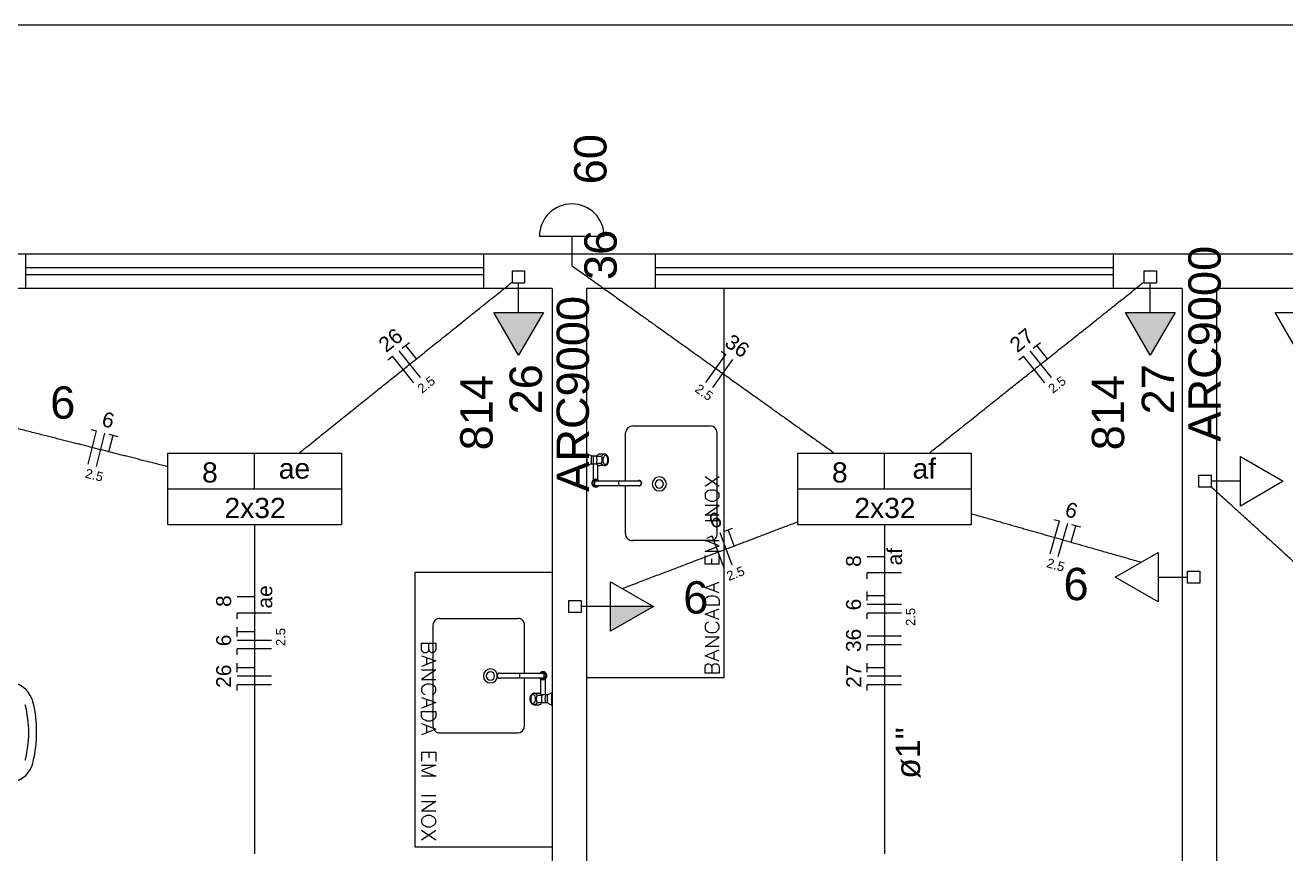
# Model space of a CAD drawing. Header units: millimetres. Extents: x -130 to 1399, y -90 to 1288.
# Drawn here: x 1137.72 to 1143.22, y 1252.4 to 1256.02 of the extents above; entities that cross this region are included whole.
import ezdxf

# ---------------------------------------------------------------- set-up
doc = ezdxf.new("R2010")
doc.units = ezdxf.units.MM
doc.header["$LTSCALE"] = 0.01
for name, color, linetype, lineweight in [('Arquitetura', 134, 'Continuous', 5), ('EL-Condutos', 3, 'Continuous', 13), ('EL-Fios', 9, 'Continuous', 25), ('EL-Textos condutos', 7, 'Continuous', 20), ('EL-Textos fios', 7, 'Continuous', 20), ('EL-Textos pontos', 5, 'Continuous', 20), ('P-SIMBOL', 5, 'Continuous', 5)]:
    doc.layers.add(name, color=color, linetype=linetype, lineweight=lineweight)
doc.styles.add('ARIAL', font='arial.ttf')

msp = doc.modelspace()

# ---------------------------------------------------------------- hatches: boundary and pattern name
at = {"layer": 'P-SIMBOL', "linetype": 'Continuous'}
for points in [[(1139.7666, 1254.7667), (1139.8749, 1254.5792), (1139.9831, 1254.7667)], [(1142.5245, 1254.7667), (1142.6328, 1254.5792), (1142.741, 1254.7667)], [(1140.276, 1253.4822), (1140.4635, 1253.4822), (1140.276, 1253.3739)]]:
    msp.add_hatch(color=256, dxfattribs=at).paths.add_polyline_path(points)

# ---------------------------------------------------------------- linework, layer by layer
at = {"layer": 'Arquitetura', "linetype": 'Continuous'}
for p, q in [((1153.0719, 1256.0207), (1106.2719, 1256.0207)), ((1148.7214, 1255.0207), (1118.6714, 1255.0207)), ((1137.7214, 1255.0207), (1137.7214, 1254.8712)), ((1139.7214, 1255.0207), (1139.7214, 1254.8712)), ((1140.4714, 1255.0207), (1140.4714, 1254.8712)), ((1142.4714, 1255.0207), (1142.4714, 1254.8712)), ((1139.7214, 1254.9607), (1137.7214, 1254.9607)), ((1142.4714, 1254.9607), (1140.4714, 1254.9607)), ((1139.7214, 1254.9307), (1137.7214, 1254.9307)), ((1142.4714, 1254.9307), (1140.4714, 1254.9307)), ((1140.0219, 1254.8712), (1137.4214, 1254.8712)), ((1140.0219, 1254.8712), (1140.0219, 1251.3712)), ((1142.7719, 1254.8712), (1140.1714, 1254.8712)), ((1140.1714, 1254.8712), (1140.1714, 1251.3712)), ((1142.7719, 1254.8712), (1142.7719, 1251.3712)), ((1146.7214, 1254.8712), (1142.9214, 1254.8712)), ((1142.9214, 1254.8712), (1142.9214, 1251.3712))]:
    msp.add_line(p, q, dxfattribs=at)
at = {"layer": 'Arquitetura'}
for p, q in [((1140.7719, 1253.1707), (1140.7719, 1254.8712)), ((1140.3419, 1254.0307), (1140.3419, 1254.2407)), ((1140.7124, 1254.2702), (1140.3739, 1254.2702)), ((1140.7419, 1253.8007), (1140.7419, 1254.2407)), ((1140.1919, 1254.1397), (1140.1704, 1254.1507)), ((1140.1919, 1254.1397), (1140.2164, 1254.1397)), ((1140.1919, 1254.1397), (1140.1919, 1254.1047)), ((1140.2369, 1254.1377), (1140.2154, 1254.1377)), ((1140.2504, 1254.1472), (1140.2289, 1254.1472)), ((1140.1919, 1254.1047), (1140.1704, 1254.0937)), ((1140.1919, 1254.1047), (1140.2014, 1254.1047)), ((1140.2014, 1254.1047), (1140.2164, 1254.1047)), ((1140.2014, 1254.0347), (1140.2014, 1254.1047)), ((1140.2369, 1254.1062), (1140.2154, 1254.1062)), ((1140.2214, 1254.0347), (1140.2214, 1254.0997)), ((1140.2504, 1254.0972), (1140.2289, 1254.0972)), ((1140.2079, 1254.0307), (1140.2254, 1254.0307)), ((1140.2079, 1254.0107), (1140.2254, 1254.0107)), ((1140.2254, 1254.0307), (1140.3964, 1254.0307)), ((1140.2254, 1254.0107), (1140.3964, 1254.0107)), ((1140.3419, 1253.8007), (1140.3419, 1254.0107)), ((1140.3964, 1254.0307), (1140.4014, 1254.0307)), ((1140.3964, 1254.0107), (1140.4014, 1254.0107)), ((1140.6894, 1254.0077), (1140.7504, 1254.0502)), ((1140.6894, 1254.0502), (1140.7504, 1254.0077)), ((1140.6909, 1253.9782), (1140.6894, 1253.9737)), ((1140.6894, 1253.9737), (1140.6894, 1253.9612)), ((1140.6894, 1253.9612), (1140.6909, 1253.9547)), ((1140.6974, 1253.9842), (1140.6909, 1253.9782)), ((1140.6909, 1253.9547), (1140.6974, 1253.9487)), ((1140.7039, 1253.9887), (1140.6974, 1253.9842)), ((1140.6974, 1253.9487), (1140.7039, 1253.9462)), ((1140.7124, 1253.9907), (1140.7039, 1253.9887)), ((1140.7039, 1253.9462), (1140.7124, 1253.9422)), ((1140.7274, 1253.9907), (1140.7124, 1253.9907)), ((1140.7354, 1253.9887), (1140.7274, 1253.9907)), ((1140.7274, 1253.9422), (1140.7354, 1253.9462)), ((1140.7419, 1253.9842), (1140.7354, 1253.9887)), ((1140.7354, 1253.9462), (1140.7419, 1253.9487)), ((1140.7484, 1253.9782), (1140.7419, 1253.9842)), ((1140.7419, 1253.9487), (1140.7484, 1253.9547)), ((1140.7504, 1253.9737), (1140.7484, 1253.9782)), ((1140.7484, 1253.9547), (1140.7504, 1253.9612)), ((1140.7504, 1253.9612), (1140.7504, 1253.9737)), ((1140.6894, 1253.8807), (1140.7504, 1253.9232)), ((1140.7504, 1253.9232), (1140.6894, 1253.9232)), ((1140.7124, 1253.9422), (1140.7274, 1253.9422)), ((1140.7504, 1253.8807), (1140.6894, 1253.8807)), ((1140.6894, 1253.8572), (1140.7504, 1253.8572)), ((1140.7124, 1253.7707), (1140.3739, 1253.7707)), ((1140.7504, 1253.7472), (1140.6894, 1253.7707)), ((1140.6894, 1253.7707), (1140.7504, 1253.7707)), ((1140.6894, 1253.7222), (1140.7504, 1253.7472)), ((1140.7504, 1253.7222), (1140.6894, 1253.7222)), ((1140.6894, 1253.6672), (1140.6894, 1253.7052)), ((1140.7189, 1253.6672), (1140.7189, 1253.6902)), ((1140.7504, 1253.6672), (1140.7504, 1253.7052)), ((1139.4229, 1252.4307), (1139.4229, 1253.6307)), ((1140.0219, 1253.6307), (1139.4229, 1253.6307)), ((1140.7504, 1253.6672), (1140.6894, 1253.6672)), ((1140.6894, 1253.5652), (1140.7504, 1253.5887)), ((1140.7504, 1253.5422), (1140.6894, 1253.5652)), ((1140.7294, 1253.5507), (1140.7294, 1253.5802)), ((1140.6894, 1253.5082), (1140.6909, 1253.5167)), ((1140.6894, 1253.4872), (1140.6894, 1253.5082)), ((1140.6909, 1253.5167), (1140.6974, 1253.5232)), ((1140.6974, 1253.5232), (1140.7039, 1253.5272)), ((1140.7039, 1253.5272), (1140.7124, 1253.5292)), ((1140.7124, 1253.5292), (1140.7274, 1253.5292)), ((1140.7274, 1253.5292), (1140.7354, 1253.5272)), ((1140.7354, 1253.5272), (1140.7419, 1253.5232)), ((1140.7419, 1253.5232), (1140.7484, 1253.5167)), ((1140.7484, 1253.5167), (1140.7504, 1253.5082)), ((1140.7504, 1253.5082), (1140.7504, 1253.4872)), ((1140.7504, 1253.4872), (1140.6894, 1253.4872)), ((1140.6894, 1253.4492), (1140.7504, 1253.4722)), ((1140.7504, 1253.4257), (1140.6894, 1253.4492)), ((1140.7294, 1253.4342), (1140.7294, 1253.4637)), ((1139.5014, 1252.9597), (1139.5014, 1253.4002)), ((1139.5309, 1253.4297), (1139.8714, 1253.4297)), ((1139.9009, 1253.1897), (1139.9009, 1253.4002)), ((1140.6909, 1253.4047), (1140.6894, 1253.3982)), ((1140.6894, 1253.3982), (1140.6894, 1253.3877)), ((1140.6974, 1253.4112), (1140.6909, 1253.4047)), ((1140.7039, 1253.4132), (1140.6974, 1253.4112)), ((1140.7419, 1253.4112), (1140.7354, 1253.4132)), ((1140.7484, 1253.4047), (1140.7419, 1253.4112)), ((1140.7504, 1253.3982), (1140.7484, 1253.4047)), ((1140.7504, 1253.3877), (1140.7504, 1253.3982)), ((1140.6894, 1253.3877), (1140.6909, 1253.3812)), ((1140.6894, 1253.3072), (1140.7504, 1253.3477)), ((1140.7504, 1253.3477), (1140.6894, 1253.3477)), ((1140.6909, 1253.3812), (1140.6974, 1253.3752)), ((1140.6974, 1253.3752), (1140.7039, 1253.3707)), ((1140.7039, 1253.3707), (1140.7124, 1253.3687)), ((1140.7124, 1253.3687), (1140.7274, 1253.3687)), ((1140.7274, 1253.3687), (1140.7354, 1253.3707)), ((1140.7354, 1253.3707), (1140.7419, 1253.3752)), ((1140.7419, 1253.3752), (1140.7484, 1253.3812)), ((1140.7484, 1253.3812), (1140.7504, 1253.3877)), ((1139.4514, 1253.2947), (1139.4514, 1253.3222)), ((1139.4514, 1253.3222), (1139.5129, 1253.3222)), ((1139.4539, 1253.2862), (1139.4514, 1253.2947)), ((1139.4579, 1253.2822), (1139.4539, 1253.2862)), ((1139.4814, 1253.2862), (1139.4769, 1253.2822)), ((1139.4834, 1253.2947), (1139.4814, 1253.2862)), ((1139.4834, 1253.2947), (1139.4834, 1253.3222)), ((1139.4874, 1253.2862), (1139.4834, 1253.2947)), ((1139.4899, 1253.2822), (1139.4874, 1253.2862)), ((1139.5109, 1253.2862), (1139.5064, 1253.2822)), ((1139.5129, 1253.2947), (1139.5109, 1253.2862)), ((1139.5129, 1253.3222), (1139.5129, 1253.2947)), ((1140.7504, 1253.3072), (1140.6894, 1253.3072)), ((1140.6894, 1253.2672), (1140.7504, 1253.2927)), ((1139.4514, 1253.2672), (1139.5129, 1253.2442)), ((1139.5129, 1253.2442), (1139.4514, 1253.2207)), ((1139.4619, 1253.2802), (1139.4579, 1253.2822)), ((1139.4729, 1253.2802), (1139.4619, 1253.2802)), ((1139.4769, 1253.2822), (1139.4729, 1253.2802)), ((1139.4729, 1253.2587), (1139.4729, 1253.2292)), ((1139.4959, 1253.2802), (1139.4899, 1253.2822)), ((1139.5024, 1253.2802), (1139.4959, 1253.2802)), ((1139.5064, 1253.2822), (1139.5024, 1253.2802)), ((1140.7504, 1253.2437), (1140.6894, 1253.2672)), ((1140.6909, 1253.2267), (1140.6954, 1253.2292)), ((1140.6954, 1253.2292), (1140.6999, 1253.2312)), ((1140.6999, 1253.2312), (1140.7059, 1253.2312)), ((1140.7059, 1253.2312), (1140.7124, 1253.2292)), ((1140.7124, 1253.2292), (1140.7144, 1253.2267)), ((1140.7209, 1253.2267), (1140.7249, 1253.2292)), ((1140.7249, 1253.2292), (1140.7294, 1253.2312)), ((1140.7294, 1253.2522), (1140.7294, 1253.2817)), ((1140.7294, 1253.2312), (1140.7399, 1253.2312)), ((1140.7399, 1253.2312), (1140.7439, 1253.2292)), ((1140.7439, 1253.2292), (1140.7484, 1253.2267)), ((1139.4514, 1253.2057), (1139.5129, 1253.2057)), ((1139.5129, 1253.2057), (1139.4514, 1253.1637)), ((1139.9669, 1253.1897), (1139.7959, 1253.1897)), ((1139.9844, 1253.1897), (1139.9669, 1253.1897)), ((1140.6894, 1253.2162), (1140.6909, 1253.2267)), ((1140.6894, 1253.1907), (1140.6894, 1253.2162)), ((1140.7504, 1253.1907), (1140.6894, 1253.1907)), ((1140.7144, 1253.2267), (1140.7189, 1253.2162)), ((1140.7189, 1253.2162), (1140.7209, 1253.2267)), ((1140.7189, 1253.2162), (1140.7189, 1253.1907)), ((1140.7484, 1253.2267), (1140.7504, 1253.2162)), ((1140.7504, 1253.2162), (1140.7504, 1253.1907)), ((1139.4514, 1253.1637), (1139.5129, 1253.1637)), ((1139.4539, 1253.1317), (1139.4514, 1253.1257)), ((1139.4514, 1253.1257), (1139.4514, 1253.1127)), ((1139.4604, 1253.1362), (1139.4539, 1253.1317)), ((1139.4664, 1253.1402), (1139.4604, 1253.1362)), ((1139.4749, 1253.1422), (1139.4664, 1253.1402)), ((1139.4899, 1253.1422), (1139.4749, 1253.1422)), ((1139.4984, 1253.1402), (1139.4899, 1253.1422)), ((1139.5044, 1253.1362), (1139.4984, 1253.1402)), ((1139.5109, 1253.1317), (1139.5044, 1253.1362)), ((1139.5129, 1253.1257), (1139.5109, 1253.1317)), ((1139.5129, 1253.1127), (1139.5129, 1253.1257)), ((1139.9669, 1253.1697), (1139.7959, 1253.1697)), ((1139.9009, 1252.9597), (1139.9009, 1253.1697)), ((1139.9844, 1253.1697), (1139.9669, 1253.1697)), ((1139.9709, 1253.1657), (1139.9709, 1253.1007)), ((1139.9909, 1253.1657), (1139.9909, 1253.0957)), ((1140.7719, 1253.1707), (1140.1704, 1253.1707)), ((1139.4514, 1253.1127), (1139.4539, 1253.1062)), ((1139.4514, 1253.0852), (1139.5129, 1253.0622)), ((1139.4539, 1253.1062), (1139.4604, 1253.1002)), ((1139.4604, 1253.1002), (1139.4664, 1253.0982)), ((1139.4729, 1253.0767), (1139.4729, 1253.0472)), ((1139.4984, 1253.0982), (1139.5044, 1253.1002)), ((1139.5044, 1253.1002), (1139.5109, 1253.1062)), ((1139.5109, 1253.1062), (1139.5129, 1253.1127)), ((1139.9419, 1253.1032), (1139.9634, 1253.1032)), ((1139.9554, 1253.0942), (1139.9769, 1253.0942)), ((1139.9909, 1253.0957), (1139.9759, 1253.0957)), ((1140.0004, 1253.0957), (1139.9909, 1253.0957)), ((1140.0004, 1253.0957), (1140.0219, 1253.1067)), ((1140.0004, 1253.0607), (1140.0004, 1253.0957)), ((1139.5129, 1253.0622), (1139.4514, 1253.0387)), ((1139.4514, 1253.0237), (1139.5129, 1253.0237)), ((1139.4514, 1253.0027), (1139.4514, 1253.0237)), ((1139.5129, 1253.0237), (1139.5129, 1253.0027)), ((1139.9419, 1253.0532), (1139.9634, 1253.0532)), ((1139.9554, 1253.0627), (1139.9769, 1253.0627)), ((1140.0004, 1253.0607), (1139.9759, 1253.0607)), ((1140.0004, 1253.0607), (1140.0219, 1253.0497)), ((1139.4539, 1252.9942), (1139.4514, 1253.0027)), ((1139.4514, 1252.9712), (1139.5129, 1252.9457)), ((1139.4604, 1252.9882), (1139.4539, 1252.9942)), ((1139.4664, 1252.9857), (1139.4604, 1252.9882)), ((1139.4749, 1252.9817), (1139.4664, 1252.9857)), ((1139.4729, 1252.9602), (1139.4729, 1252.9307)), ((1139.4899, 1252.9817), (1139.4749, 1252.9817)), ((1139.4984, 1252.9857), (1139.4899, 1252.9817)), ((1139.5044, 1252.9882), (1139.4984, 1252.9857)), ((1139.5109, 1252.9942), (1139.5044, 1252.9882)), ((1139.5129, 1253.0027), (1139.5109, 1252.9942)), ((1139.5129, 1252.9457), (1139.4514, 1252.9222)), ((1139.5309, 1252.9302), (1139.8714, 1252.9302)), ((1139.4514, 1252.8462), (1139.5129, 1252.8462)), ((1139.4514, 1252.8462), (1139.4514, 1252.8062)), ((1139.4834, 1252.8462), (1139.4834, 1252.8207)), ((1139.5129, 1252.8462), (1139.5129, 1252.8062)), ((1139.4514, 1252.7892), (1139.5129, 1252.7892)), ((1139.5129, 1252.7892), (1139.4514, 1252.7657)), ((1139.4514, 1252.7657), (1139.5129, 1252.7407)), ((1139.5129, 1252.7407), (1139.4514, 1252.7407)), ((1139.5129, 1252.6557), (1139.4514, 1252.6557)), ((1139.4514, 1252.6302), (1139.5129, 1252.6302)), ((1139.5129, 1252.6302), (1139.4514, 1252.5902)), ((1139.4514, 1252.5902), (1139.5129, 1252.5902)), ((1139.4749, 1252.5687), (1139.4664, 1252.5647)), ((1139.4899, 1252.5687), (1139.4749, 1252.5687)), ((1139.4984, 1252.5647), (1139.4899, 1252.5687)), ((1139.4539, 1252.5562), (1139.4514, 1252.5497)), ((1139.4514, 1252.5497), (1139.4514, 1252.5392)), ((1139.4514, 1252.5392), (1139.4539, 1252.5332)), ((1139.4604, 1252.5627), (1139.4539, 1252.5562)), ((1139.4539, 1252.5332), (1139.4604, 1252.5267)), ((1139.4664, 1252.5647), (1139.4604, 1252.5627)), ((1139.4604, 1252.5267), (1139.4664, 1252.5247)), ((1139.4664, 1252.5247), (1139.4749, 1252.5202)), ((1139.4749, 1252.5202), (1139.4899, 1252.5202)), ((1139.4899, 1252.5202), (1139.4984, 1252.5247)), ((1139.5044, 1252.5627), (1139.4984, 1252.5647)), ((1139.4984, 1252.5247), (1139.5044, 1252.5267)), ((1139.5109, 1252.5562), (1139.5044, 1252.5627)), ((1139.5044, 1252.5267), (1139.5109, 1252.5332)), ((1139.5129, 1252.5497), (1139.5109, 1252.5562)), ((1139.5109, 1252.5332), (1139.5129, 1252.5392)), ((1139.5129, 1252.5392), (1139.5129, 1252.5497)), ((1139.5129, 1252.5032), (1139.4514, 1252.4612)), ((1139.5129, 1252.4612), (1139.4514, 1252.5032)), ((1140.0219, 1252.4307), (1139.4229, 1252.4307))]:
    msp.add_line(p, q, dxfattribs=at)
at = {"layer": 'Arquitetura', "linetype": 'Continuous'}
for points in [[(1140.2164, 1254.1397), (1140.2164, 1254.1397), (1140.2159, 1254.1392), (1140.2159, 1254.1392), (1140.2159, 1254.1387), (1140.2154, 1254.1387)], [(1140.2289, 1254.1472), (1140.2259, 1254.1467), (1140.2234, 1254.1457), (1140.2209, 1254.1442), (1140.2184, 1254.1422), (1140.2164, 1254.1397)], [(1140.2509, 1254.1472), (1140.2479, 1254.1467), (1140.2449, 1254.1457), (1140.2419, 1254.1442), (1140.2394, 1254.1417), (1140.2374, 1254.1387)], [(1140.2539, 1254.1417), (1140.2519, 1254.1412), (1140.2499, 1254.1402), (1140.2479, 1254.1382), (1140.2464, 1254.1357), (1140.2449, 1254.1322), (1140.2439, 1254.1287), (1140.2434, 1254.1252), (1140.2434, 1254.1212), (1140.2434, 1254.1172), (1140.2444, 1254.1137), (1140.2454, 1254.1102), (1140.2469, 1254.1072), (1140.2489, 1254.1052), (1140.2509, 1254.1037), (1140.2529, 1254.1027), (1140.2549, 1254.1027), (1140.2574, 1254.1037), (1140.2594, 1254.1052), (1140.2609, 1254.1072), (1140.2624, 1254.1102), (1140.2634, 1254.1137), (1140.2644, 1254.1172), (1140.2644, 1254.1212), (1140.2644, 1254.1252), (1140.2639, 1254.1287), (1140.2629, 1254.1322), (1140.2619, 1254.1357), (1140.2604, 1254.1382), (1140.2584, 1254.1402), (1140.2564, 1254.1412), (1140.2539, 1254.1417)], [(1140.2509, 1254.0972), (1140.2539, 1254.0977), (1140.2569, 1254.0992), (1140.2599, 1254.1012), (1140.2624, 1254.1037), (1140.2644, 1254.1072), (1140.2664, 1254.1112), (1140.2674, 1254.1152), (1140.2679, 1254.1197), (1140.2679, 1254.1242), (1140.2674, 1254.1287), (1140.2664, 1254.1332), (1140.2644, 1254.1367), (1140.2624, 1254.1402), (1140.2599, 1254.1432), (1140.2569, 1254.1452), (1140.2539, 1254.1467), (1140.2509, 1254.1472)], [(1140.2154, 1254.1057), (1140.2159, 1254.1052), (1140.2159, 1254.1052), (1140.2159, 1254.1052), (1140.2164, 1254.1047), (1140.2164, 1254.1047)], [(1140.2164, 1254.1047), (1140.2174, 1254.1032), (1140.2184, 1254.1022), (1140.2194, 1254.1012), (1140.2204, 1254.1002), (1140.2214, 1254.0997)], [(1140.2214, 1254.0997), (1140.2229, 1254.0987), (1140.2244, 1254.0982), (1140.2259, 1254.0977), (1140.2274, 1254.0972), (1140.2289, 1254.0972)], [(1140.2374, 1254.1052), (1140.2394, 1254.1027), (1140.2419, 1254.1002), (1140.2444, 1254.0987), (1140.2474, 1254.0972), (1140.2504, 1254.0972)], [(1139.9414, 1253.1032), (1139.9384, 1253.1027), (1139.9354, 1253.1012), (1139.9324, 1253.0992), (1139.9299, 1253.0967), (1139.9279, 1253.0932), (1139.9259, 1253.0892), (1139.9249, 1253.0852), (1139.9244, 1253.0807), (1139.9244, 1253.0762), (1139.9249, 1253.0717), (1139.9259, 1253.0672), (1139.9279, 1253.0637), (1139.9299, 1253.0602), (1139.9324, 1253.0572), (1139.9354, 1253.0552), (1139.9384, 1253.0537), (1139.9414, 1253.0532)], [(1139.9384, 1253.0587), (1139.9404, 1253.0592), (1139.9424, 1253.0602), (1139.9444, 1253.0622), (1139.9459, 1253.0647), (1139.9474, 1253.0682), (1139.9484, 1253.0717), (1139.9489, 1253.0752), (1139.9489, 1253.0792), (1139.9489, 1253.0832), (1139.9479, 1253.0867), (1139.9469, 1253.0902), (1139.9454, 1253.0932), (1139.9434, 1253.0952), (1139.9414, 1253.0967), (1139.9394, 1253.0977), (1139.9374, 1253.0977), (1139.9349, 1253.0967), (1139.9329, 1253.0952), (1139.9314, 1253.0932), (1139.9299, 1253.0902), (1139.9289, 1253.0867), (1139.9279, 1253.0832), (1139.9279, 1253.0792), (1139.9279, 1253.0752), (1139.9284, 1253.0717), (1139.9294, 1253.0682), (1139.9304, 1253.0647), (1139.9319, 1253.0622), (1139.9339, 1253.0602), (1139.9359, 1253.0592), (1139.9384, 1253.0587)], [(1139.9549, 1253.0947), (1139.9529, 1253.0977), (1139.9504, 1253.1002), (1139.9479, 1253.1017), (1139.9449, 1253.1032), (1139.9419, 1253.1032)], [(1139.9709, 1253.1007), (1139.9694, 1253.1017), (1139.9679, 1253.1022), (1139.9664, 1253.1027), (1139.9649, 1253.1032), (1139.9634, 1253.1032)], [(1139.9759, 1253.0957), (1139.9749, 1253.0972), (1139.9739, 1253.0982), (1139.9729, 1253.0992), (1139.9719, 1253.1002), (1139.9709, 1253.1007)], [(1139.9769, 1253.0947), (1139.9764, 1253.0947), (1139.9764, 1253.0952), (1139.9764, 1253.0952), (1139.9759, 1253.0957), (1139.9759, 1253.0957)], [(1139.9414, 1253.0532), (1139.9444, 1253.0537), (1139.9474, 1253.0547), (1139.9504, 1253.0562), (1139.9529, 1253.0587), (1139.9549, 1253.0617)], [(1139.9634, 1253.0532), (1139.9664, 1253.0537), (1139.9689, 1253.0547), (1139.9714, 1253.0562), (1139.9739, 1253.0582), (1139.9759, 1253.0607)], [(1139.9759, 1253.0607), (1139.9759, 1253.0607), (1139.9764, 1253.0612), (1139.9764, 1253.0612), (1139.9764, 1253.0617), (1139.9769, 1253.0617)]]:
    msp.add_lwpolyline(points, dxfattribs=at)
at = {"layer": 'Arquitetura'}
for centre, radius, start, end in [((1140.3729, 1254.2397), 0.0307, 88.1044, 177.946), ((1140.7114, 1254.2397), 0.0308, 2.0624, 87.9376), ((1139.8954, 1254.1222), 0.2786, 354.375, 5.6248), ((1140.1209, 1254.1222), 0.0816, 347.538, 12.4618), ((1140.1624, 1254.1222), 0.0549, 344.314, 15.6861), ((1140.2174, 1254.1372), 0.002, 148.433, 195.686), ((1140.2389, 1254.1377), 0.002, 147.844, 206.025), ((1140.2069, 1254.1222), 0.0335, 333.975, 26.0251), ((1140.2174, 1254.1067), 0.002, 164.314, 211.567), ((1140.2389, 1254.1067), 0.002, 153.975, 212.156), ((1140.2114, 1254.0207), 0.0173, 125.419, 234.581), ((1140.2114, 1254.0207), 0.0126, 52.2518, 307.748), ((1140.2114, 1254.0207), 0.0173, 54.5813, 125.419), ((1140.2114, 1254.0207), 0.0173, 234.581, 305.419), ((1140.2289, 1254.0207), 0.0233, 154.556, 205.444), ((1140.2114, 1254.0207), 0.0173, 35.4187, 54.5813), ((1140.2114, 1254.0207), 0.0173, 305.419, 324.581), ((1140.3349, 1254.0207), 0.0233, 154.556, 205.444), ((1140.4014, 1254.0207), 0.0112, 243.721, 116.279), ((1140.4014, 1254.0207), 0.01, 270, 90), ((1140.4894, 1254.0172), 0.0307, 90, 180), ((1140.4894, 1254.0172), 0.0307, 180, 270), ((1140.4894, 1254.0172), 0.018, 90, 180), ((1140.4894, 1254.0172), 0.018, 180, 270), ((1140.4894, 1254.0172), 0.0307, 0, 90), ((1140.4894, 1254.0172), 0.018, 0, 90), ((1140.4894, 1254.0172), 0.018, 270, 0), ((1140.4894, 1254.0172), 0.0307, 270, 0), ((1140.3694, 1253.7982), 0.0277, 175.328, 278.622), ((1140.7149, 1253.7982), 0.0273, 264.972, 5.0276), ((1139.5299, 1253.4007), 0.0289, 88.5161, 181.484), ((1139.8739, 1253.4022), 0.0273, 354.972, 95.0276), ((1139.7519, 1253.1787), 0.0307, 90, 180), ((1139.7519, 1253.1787), 0.0307, 180, 270), ((1139.7519, 1253.1787), 0.018, 90, 180), ((1139.7519, 1253.1787), 0.018, 180, 270), ((1139.7519, 1253.1787), 0.0307, 0, 90), ((1139.7519, 1253.1787), 0.018, 0, 90), ((1139.7519, 1253.1787), 0.018, 270, 0), ((1139.7519, 1253.1787), 0.0307, 270, 0), ((1139.7909, 1253.1797), 0.0112, 63.7208, 296.279), ((1139.7909, 1253.1797), 0.01, 90, 270), ((1139.8574, 1253.1797), 0.0233, 334.556, 25.4445), ((1139.9809, 1253.1797), 0.0173, 125.419, 144.581), ((1139.9809, 1253.1797), 0.0173, 54.5813, 125.419), ((1139.9809, 1253.1797), 0.0126, 232.252, 127.748), ((1139.9634, 1253.1797), 0.0233, 334.556, 25.4445), ((1139.9809, 1253.1797), 0.0173, 305.419, 54.5813), ((1137.6409, 1253.0357), 0.1175, 12.514, 79.9443), ((1139.9809, 1253.1797), 0.0173, 215.419, 234.581), ((1139.9809, 1253.1797), 0.0173, 234.581, 305.419), ((1139.9854, 1253.0782), 0.0335, 153.975, 206.025), ((1139.9534, 1253.0937), 0.002, 333.975, 32.1559), ((1139.9534, 1253.0627), 0.002, 327.844, 26.0251), ((1140.0299, 1253.0782), 0.0549, 164.314, 195.686), ((1139.9749, 1253.0937), 0.002, 344.314, 31.5675), ((1139.9749, 1253.0632), 0.002, 328.433, 15.6861), ((1140.0714, 1253.0782), 0.0816, 167.538, 192.462), ((1140.2969, 1253.0782), 0.2786, 174.375, 185.625), ((1137.1604, 1252.9182), 0.5766, 1.3524, 13.5038), ((1137.2969, 1252.9437), 0.4735, 358.698, 14.4219), ((1139.5299, 1252.9592), 0.0289, 178.516, 271.484), ((1139.8704, 1252.9607), 0.0307, 270, 0), ((1137.1644, 1252.9452), 0.5725, 346.458, 358.697), ((1137.2959, 1252.9222), 0.4741, 345.637, 1.3415), ((1137.6464, 1252.8242), 0.1107, 277.72, 349.592)]:
    msp.add_arc(centre, radius, start, end, dxfattribs=at)
at = {"layer": 'EL-Condutos', "linetype": 'Continuous'}
for points in [[(1140.1072, 1254.9707), (1140.1655, 1254.9291), (1140.2205, 1254.8898), (1140.2724, 1254.8527), (1140.3214, 1254.8177), (1140.3677, 1254.7847), (1140.4115, 1254.7534), (1140.453, 1254.7237), (1140.4924, 1254.6956), (1140.53, 1254.6687), (1140.5659, 1254.6431), (1140.6004, 1254.6185), (1140.6336, 1254.5948), (1140.6657, 1254.5718), (1140.6971, 1254.5494), (1140.7278, 1254.5275), (1140.758, 1254.5059), (1140.7881, 1254.4844), (1140.8181, 1254.4629), (1140.8484, 1254.4413), (1140.879, 1254.4194), (1140.9103, 1254.3971), (1140.9424, 1254.3742), (1140.9755, 1254.3506), (1141.0098, 1254.3261), (1141.0456, 1254.3005), (1141.083, 1254.2738), (1141.1223, 1254.2457), (1141.1636, 1254.2162), (1141.2072, 1254.1851), (1141.2532, 1254.1522)], [(1138.9154, 1254.1515), (1138.9528, 1254.1815), (1138.9882, 1254.21), (1139.0219, 1254.237), (1139.0539, 1254.2627), (1139.0845, 1254.2872), (1139.1138, 1254.3107), (1139.142, 1254.3333), (1139.1692, 1254.3551), (1139.1955, 1254.3763), (1139.2212, 1254.3969), (1139.2464, 1254.4171), (1139.2713, 1254.4371), (1139.296, 1254.4569), (1139.3207, 1254.4767), (1139.3455, 1254.4966), (1139.3707, 1254.5168), (1139.3963, 1254.5373), (1139.4225, 1254.5584), (1139.4495, 1254.58), (1139.4775, 1254.6025), (1139.5066, 1254.6258), (1139.5369, 1254.6501), (1139.5687, 1254.6756), (1139.6021, 1254.7024), (1139.6372, 1254.7306), (1139.6742, 1254.7603), (1139.7133, 1254.7916), (1139.7546, 1254.8248), (1139.7984, 1254.8599), (1139.8446, 1254.897)], [(1141.6667, 1254.1515), (1141.7044, 1254.1815), (1141.7401, 1254.21), (1141.774, 1254.237), (1141.8062, 1254.2627), (1141.8371, 1254.2872), (1141.8665, 1254.3107), (1141.8949, 1254.3333), (1141.9223, 1254.3551), (1141.9488, 1254.3763), (1141.9747, 1254.3969), (1142.0001, 1254.4171), (1142.0251, 1254.4371), (1142.05, 1254.4569), (1142.0748, 1254.4767), (1142.0998, 1254.4966), (1142.1252, 1254.5168), (1142.1509, 1254.5373), (1142.1773, 1254.5584), (1142.2045, 1254.58), (1142.2327, 1254.6025), (1142.262, 1254.6258), (1142.2925, 1254.6501), (1142.3245, 1254.6756), (1142.3581, 1254.7024), (1142.3935, 1254.7306), (1142.4307, 1254.7603), (1142.4701, 1254.7916), (1142.5117, 1254.8248), (1142.5557, 1254.8599), (1142.6023, 1254.897)], [(1138.3422, 1254.0926), (1138.3152, 1254.0994), (1138.2891, 1254.1061), (1138.2638, 1254.1125), (1138.2393, 1254.1187), (1138.2154, 1254.1248), (1138.192, 1254.1307), (1138.1692, 1254.1365), (1138.1468, 1254.1422), (1138.1248, 1254.1478), (1138.103, 1254.1533), (1138.0815, 1254.1588), (1138.0601, 1254.1642), (1138.0387, 1254.1697), (1138.0173, 1254.1751), (1137.9957, 1254.1806), (1137.9741, 1254.1861), (1137.9521, 1254.1917), (1137.9298, 1254.1973), (1137.9071, 1254.2031), (1137.8839, 1254.209), (1137.8602, 1254.215), (1137.8358, 1254.2212), (1137.8107, 1254.2276), (1137.7848, 1254.2341), (1137.7581, 1254.2409), (1137.7304, 1254.248), (1137.7017, 1254.2553), (1137.6719, 1254.2628), (1137.6409, 1254.2707), (1137.6087, 1254.2789)], [(1143.7166, 1253.2618), (1143.683, 1253.2922), (1143.6513, 1253.321), (1143.6211, 1253.3484), (1143.5925, 1253.3744), (1143.5652, 1253.3992), (1143.5391, 1253.4228), (1143.5141, 1253.4456), (1143.49, 1253.4674), (1143.4667, 1253.4886), (1143.4439, 1253.5093), (1143.4217, 1253.5295), (1143.3998, 1253.5494), (1143.3781, 1253.5691), (1143.3564, 1253.5888), (1143.3346, 1253.6085), (1143.3126, 1253.6285), (1143.2902, 1253.6489), (1143.2672, 1253.6697), (1143.2436, 1253.6912), (1143.2192, 1253.7133), (1143.1938, 1253.7364), (1143.1672, 1253.7605), (1143.1395, 1253.7857), (1143.1103, 1253.8122), (1143.0795, 1253.8401), (1143.0471, 1253.8696), (1143.0128, 1253.9007), (1142.9766, 1253.9336), (1142.9382, 1253.9684), (1142.8976, 1254.0053)], [(1138.7217, 1253.84), (1138.7217, 1253.7746), (1138.7217, 1253.7127), (1138.7217, 1253.6543), (1138.7217, 1253.5989), (1138.7217, 1253.5464), (1138.7217, 1253.4965), (1138.7217, 1253.4489), (1138.7217, 1253.4034), (1138.7217, 1253.3597), (1138.7217, 1253.3176), (1138.7217, 1253.2768), (1138.7217, 1253.237), (1138.7217, 1253.1979), (1138.7217, 1253.1594), (1138.7217, 1253.1212), (1138.7217, 1253.0829), (1138.7217, 1253.0444), (1138.7217, 1253.0054), (1138.7217, 1252.9656), (1138.7217, 1252.9247), (1138.7217, 1252.8826), (1138.7217, 1252.8389), (1138.7217, 1252.7934), (1138.7217, 1252.7458), (1138.7217, 1252.6959), (1138.7217, 1252.6434), (1138.7217, 1252.5881), (1138.7217, 1252.5296), (1138.7217, 1252.4678), (1138.7217, 1252.4023)], [(1140.3269, 1253.5604), (1140.3614, 1253.5735), (1140.3945, 1253.5861), (1140.4263, 1253.5982), (1140.4569, 1253.6099), (1140.4863, 1253.6211), (1140.5146, 1253.6319), (1140.542, 1253.6423), (1140.5685, 1253.6523), (1140.5941, 1253.6621), (1140.619, 1253.6716), (1140.6433, 1253.6808), (1140.667, 1253.6898), (1140.6902, 1253.6987), (1140.713, 1253.7074), (1140.7355, 1253.7159), (1140.7578, 1253.7244), (1140.7799, 1253.7328), (1140.802, 1253.7412), (1140.824, 1253.7496), (1140.8462, 1253.7581), (1140.8686, 1253.7666), (1140.8912, 1253.7752), (1140.9142, 1253.784), (1140.9377, 1253.7929), (1140.9616, 1253.802), (1140.9862, 1253.8114), (1141.0115, 1253.821), (1141.0375, 1253.8309), (1141.0644, 1253.8411), (1141.0922, 1253.8517)], [(1141.4717, 1253.84), (1141.4717, 1253.7746), (1141.4717, 1253.7127), (1141.4717, 1253.6543), (1141.4717, 1253.5989), (1141.4717, 1253.5464), (1141.4717, 1253.4965), (1141.4717, 1253.4489), (1141.4717, 1253.4034), (1141.4717, 1253.3597), (1141.4717, 1253.3176), (1141.4717, 1253.2768), (1141.4717, 1253.237), (1141.4717, 1253.1979), (1141.4717, 1253.1594), (1141.4717, 1253.1212), (1141.4717, 1253.0829), (1141.4717, 1253.0444), (1141.4717, 1253.0054), (1141.4717, 1252.9656), (1141.4717, 1252.9247), (1141.4717, 1252.8826), (1141.4717, 1252.8389), (1141.4717, 1252.7934), (1141.4717, 1252.7458), (1141.4717, 1252.6959), (1141.4717, 1252.6434), (1141.4717, 1252.5881), (1141.4717, 1252.5296), (1141.4717, 1252.4678), (1141.4717, 1252.4023)], [(1141.8512, 1253.8877), (1141.8784, 1253.8799), (1141.9047, 1253.8724), (1141.9302, 1253.8651), (1141.955, 1253.8581), (1141.979, 1253.8512), (1142.0025, 1253.8445), (1142.0255, 1253.8379), (1142.0481, 1253.8314), (1142.0703, 1253.8251), (1142.0922, 1253.8188), (1142.1139, 1253.8126), (1142.1355, 1253.8064), (1142.1571, 1253.8003), (1142.1787, 1253.7941), (1142.2004, 1253.7879), (1142.2224, 1253.7816), (1142.2445, 1253.7753), (1142.2671, 1253.7688), (1142.2901, 1253.7623), (1142.3135, 1253.7556), (1142.3376, 1253.7487), (1142.3623, 1253.7416), (1142.3878, 1253.7344), (1142.4141, 1253.7268), (1142.4412, 1253.7191), (1142.4694, 1253.711), (1142.4986, 1253.7027), (1142.529, 1253.694), (1142.5605, 1253.685), (1142.5934, 1253.6756)]]:
    msp.add_spline(points, degree=3, dxfattribs=at)
at = {"layer": 'EL-Fios'}
for p, q in [((1139.3669, 1254.6099), (1139.3981, 1254.6349)), ((1139.4294, 1254.5639), (1139.3825, 1254.6224)), ((1142.1216, 1254.6098), (1142.1529, 1254.6348)), ((1142.184, 1254.5636), (1142.1372, 1254.6223)), ((1139.3045, 1254.5598), (1139.324, 1254.5754)), ((1139.4178, 1254.4584), (1139.324, 1254.5754)), ((1139.4471, 1254.4819), (1139.3532, 1254.5989)), ((1140.6925, 1254.4605), (1140.7797, 1254.5826)), ((1140.723, 1254.4387), (1140.8102, 1254.5608)), ((1140.7593, 1254.5971), (1140.7797, 1254.5826)), ((1142.059, 1254.56), (1142.0786, 1254.5756)), ((1142.172, 1254.4582), (1142.0786, 1254.5756)), ((1142.2014, 1254.4816), (1142.1079, 1254.5989)), ((1137.9955, 1254.1032), (1138.0324, 1254.2486)), ((1138.0082, 1254.2548), (1138.0324, 1254.2486)), ((1138.0318, 1254.094), (1138.0688, 1254.2394)), ((1138.0857, 1254.2351), (1138.1245, 1254.2252)), ((1138.0866, 1254.1575), (1138.1051, 1254.2302)), ((1142.195, 1253.7114), (1142.2363, 1253.8557)), ((1142.2122, 1253.8625), (1142.2363, 1253.8557)), ((1142.2311, 1253.7011), (1142.2723, 1253.8454)), ((1142.2878, 1253.7629), (1142.3084, 1253.835)), ((1142.2891, 1253.8405), (1142.3276, 1253.8296)), ((1140.6961, 1253.7812), (1140.7195, 1253.7901)), ((1140.7729, 1253.6499), (1140.7195, 1253.7901)), ((1140.8079, 1253.6632), (1140.7545, 1253.8034)), ((1140.7709, 1253.8096), (1140.8083, 1253.8239)), ((1140.8163, 1253.7467), (1140.7896, 1253.8167)), ((1141.4717, 1253.6995), (1141.3967, 1253.6995)), ((1141.5467, 1253.6285), (1141.3967, 1253.6285)), ((1141.3967, 1253.6035), (1141.3967, 1253.6285)), ((1138.7217, 1253.5241), (1138.6467, 1253.5241)), ((1141.3967, 1253.5082), (1141.3967, 1253.5482)), ((1141.4717, 1253.5282), (1141.3967, 1253.5282)), ((1138.7967, 1253.4532), (1138.6467, 1253.4532)), ((1138.6467, 1253.4282), (1138.6467, 1253.4532)), ((1141.5467, 1253.4907), (1141.3967, 1253.4907)), ((1141.5467, 1253.4532), (1141.3967, 1253.4532)), ((1141.3967, 1253.4282), (1141.3967, 1253.4532)), ((1138.6467, 1253.3515), (1138.6467, 1253.3915)), ((1138.7217, 1253.3715), (1138.6467, 1253.3715)), ((1141.5467, 1253.3528), (1141.3967, 1253.3528)), ((1138.7967, 1253.334), (1138.6467, 1253.334)), ((1138.7967, 1253.2965), (1138.6467, 1253.2965)), ((1138.6467, 1253.2715), (1138.6467, 1253.2965)), ((1141.5467, 1253.3153), (1141.3967, 1253.3153)), ((1141.3967, 1253.2903), (1141.3967, 1253.3153)), ((1138.6467, 1253.1949), (1138.6467, 1253.2349)), ((1141.3967, 1253.1949), (1141.3967, 1253.2349)), ((1138.7217, 1253.2149), (1138.6467, 1253.2149)), ((1138.7967, 1253.1774), (1138.6467, 1253.1774)), ((1141.4717, 1253.2149), (1141.3967, 1253.2149)), ((1141.5467, 1253.1774), (1141.3967, 1253.1774)), ((1138.7967, 1253.1399), (1138.6467, 1253.1399)), ((1138.6467, 1253.1149), (1138.6467, 1253.1399)), ((1141.5467, 1253.1399), (1141.3967, 1253.1399)), ((1141.3967, 1253.1149), (1141.3967, 1253.1399))]:
    msp.add_line(p, q, dxfattribs=at)
at = {"layer": 'P-SIMBOL'}
for p, q in [((1139.966, 1255.0992), (1140.2485, 1255.0992)), ((1140.1072, 1255.0992), (1140.1072, 1254.9707)), ((1139.8483, 1254.9477), (1139.9014, 1254.9477)), ((1139.8483, 1254.8947), (1139.8483, 1254.9477)), ((1139.9014, 1254.9477), (1139.9014, 1254.8947)), ((1142.6063, 1254.9477), (1142.6593, 1254.9477)), ((1142.6063, 1254.8947), (1142.6063, 1254.9477)), ((1142.6593, 1254.9477), (1142.6593, 1254.8947)), ((1139.9014, 1254.8947), (1139.8483, 1254.8947)), ((1139.8749, 1254.7667), (1139.8749, 1254.8947)), ((1142.6593, 1254.8947), (1142.6063, 1254.8947)), ((1142.6328, 1254.7667), (1142.6328, 1254.8947)), ((1139.7666, 1254.7667), (1139.9831, 1254.7667)), ((1139.8749, 1254.5792), (1139.7666, 1254.7667)), ((1139.9831, 1254.7667), (1139.8749, 1254.5792)), ((1142.5245, 1254.7667), (1142.741, 1254.7667)), ((1142.6328, 1254.5792), (1142.5245, 1254.7667)), ((1142.741, 1254.7667), (1142.6328, 1254.5792)), ((1143.2862, 1254.5792), (1143.1779, 1254.7667)), ((1143.1779, 1254.7667), (1143.3944, 1254.7667)), ((1138.3425, 1254.1518), (1138.3425, 1253.8405)), ((1138.3425, 1254.1518), (1139.101, 1254.1518)), ((1138.7217, 1253.9962), (1138.7217, 1254.1518)), ((1139.101, 1254.1518), (1139.101, 1253.8405)), ((1141.0925, 1254.1518), (1141.0925, 1253.8405)), ((1141.0925, 1254.1518), (1141.851, 1254.1518)), ((1141.4717, 1253.9962), (1141.4717, 1254.1518)), ((1141.851, 1254.1518), (1141.851, 1253.8405)), ((1143.026, 1254.1374), (1143.2135, 1254.0291)), ((1143.026, 1253.9209), (1143.026, 1254.1374)), ((1142.8449, 1254.0026), (1142.8449, 1254.0556)), ((1142.8449, 1254.0556), (1142.898, 1254.0556)), ((1142.898, 1254.0556), (1142.898, 1254.0026)), ((1142.898, 1254.0026), (1142.8449, 1254.0026)), ((1143.026, 1254.0291), (1142.898, 1254.0291)), ((1143.2135, 1254.0291), (1143.026, 1253.9209)), ((1138.3425, 1253.9962), (1139.101, 1253.9962)), ((1141.0925, 1253.9962), (1141.851, 1253.9962)), ((1138.3425, 1253.8405), (1139.101, 1253.8405)), ((1141.0925, 1253.8405), (1141.851, 1253.8405)), ((1142.4799, 1253.6103), (1142.6674, 1253.7185)), ((1142.6674, 1253.7185), (1142.6674, 1253.502)), ((1142.7954, 1253.5838), (1142.7954, 1253.6368)), ((1142.7954, 1253.6368), (1142.8485, 1253.6368)), ((1142.8485, 1253.6368), (1142.8485, 1253.5838)), ((1140.276, 1253.5904), (1140.4635, 1253.4822)), ((1140.276, 1253.3739), (1140.276, 1253.5904)), ((1142.6674, 1253.502), (1142.4799, 1253.6103)), ((1142.6674, 1253.6103), (1142.7954, 1253.6103)), ((1142.8485, 1253.5838), (1142.7954, 1253.5838)), ((1140.0949, 1253.4556), (1140.0949, 1253.5087)), ((1140.0949, 1253.5087), (1140.148, 1253.5087)), ((1140.148, 1253.5087), (1140.148, 1253.4556)), ((1140.148, 1253.4556), (1140.0949, 1253.4556)), ((1140.276, 1253.4822), (1140.148, 1253.4822)), ((1140.4635, 1253.4822), (1140.276, 1253.4822)), ((1140.4635, 1253.4822), (1140.276, 1253.3739))]:
    msp.add_line(p, q, dxfattribs=at)
msp.add_arc((1140.1072, 1255.0992), 0.1412, 0, 180, dxfattribs=at)

# ---------------------------------------------------------------- texts
at = {"layer": 'EL-Textos condutos', "insert": (1141.6303, 1252.8421), "char_height": 0.1059, "width": 0.38124, "attachment_point": 8, "rotation": 90.0002, "line_spacing_factor": 0.798, "style": 'ARIAL'}
msp.add_mtext('ø1"', dxfattribs=at)
at = {"layer": 'EL-Textos fios', "attachment_point": 8, "line_spacing_factor": 0.798, "style": 'ARIAL'}
for s, insert, char_height, width, rotation in [('26', (1139.3368, 1254.6194), 0.06531, 0.156732, 38.7377), ('36', (1140.8103, 1254.5932), 0.06531, 0.156732, 324.466), ('27', (1142.0918, 1254.6195), 0.06531, 0.156732, 38.5429), ('2.5', (1139.4849, 1254.4351), 0.04059, 0.146142, 38.7377), ('2.5', (1140.6725, 1254.4005), 0.04059, 0.146142, 324.466), ('2.5', (1142.2389, 1254.4346), 0.04059, 0.146142, 38.5429), ('6', (1138.0751, 1254.2645), 0.0653, 0.078366, 345.7457), ('2.5', (1138.0171, 1254.0356), 0.04059, 0.146142, 345.7457), ('6', (1140.7451, 1253.8278), 0.0653, 0.078366, 20.8385), ('6', (1142.2797, 1253.8703), 0.0653, 0.078366, 344.0497), ('af', (1141.5502, 1253.6996), 0.06531, 0.156732, 90.0002), ('8', (1141.3707, 1253.6806), 0.0653, 0.078366, 90.0002), ('2.5', (1142.2144, 1253.6435), 0.04059, 0.146142, 344.0497), ('2.5', (1140.8295, 1253.6071), 0.04059, 0.146142, 20.8385), ('ae', (1138.8002, 1253.5241), 0.06531, 0.156732, 90.0002), ('8', (1138.6207, 1253.5056), 0.0653, 0.078366, 90.0002), ('6', (1141.3707, 1253.4906), 0.0653, 0.078366, 90.0002), ('2.5', (1141.6069, 1253.4366), 0.04059, 0.146142, 90.0002), ('6', (1138.6207, 1253.3341), 0.0653, 0.078366, 90.0002), ('2.5', (1138.8569, 1253.3486), 0.04059, 0.146142, 90.0002), ('36', (1141.3707, 1253.3341), 0.06531, 0.156732, 90.0002), ('26', (1138.6207, 1253.1776), 0.06531, 0.156732, 90.0002), ('27', (1141.3707, 1253.1776), 0.06531, 0.156732, 90.0002)]:
    msp.add_mtext(s, dxfattribs=dict(at, insert=insert, char_height=char_height, width=width, rotation=rotation))
at = {"layer": 'EL-Textos pontos', "char_height": 0.1412, "attachment_point": 8, "rotation": 90.0002, "line_spacing_factor": 0.798, "style": 'ARIAL'}
for s, insert, width in [('60', (1140.2607, 1255.4356), 0.33888), ('36', (1140.3052, 1255.0176), 0.33888), ('ARC9000', (1142.9422, 1254.6296), 1.18608), ('ARC9000', (1140.1842, 1254.4106), 1.18608), ('26', (1139.9787, 1254.4306), 0.33888), ('27', (1142.7367, 1254.4306), 0.33888), ('814', (1139.7632, 1254.3286), 0.50832), ('814', (1142.5207, 1254.3286), 0.50832)]:
    msp.add_mtext(s, dxfattribs=dict(at, insert=insert, width=width))
at = {"layer": 'EL-Textos pontos', "attachment_point": 8, "line_spacing_factor": 0.798, "style": 'ARIAL'}
for s, insert, char_height, width in [('6', (1137.8848, 1254.3002), 0.1412, 0.16944), ('8', (1138.5273, 1254.0222), 0.0882, 0.1059), ('ae', (1138.8963, 1254.0392), 0.08825, 0.2118), ('8', (1141.2773, 1254.0222), 0.0882, 0.1059), ('af', (1141.6463, 1254.0392), 0.08825, 0.2118), ('2x32', (1138.7243, 1253.8672), 0.08825, 0.4236), ('2x32', (1141.4743, 1253.8672), 0.08825, 0.4236), ('6', (1142.3088, 1253.5077), 0.1412, 0.16944), ('6', (1140.6483, 1253.4492), 0.1412, 0.16944)]:
    msp.add_mtext(s, dxfattribs=dict(at, insert=insert, char_height=char_height, width=width))

doc.saveas('drawing.dxf')
